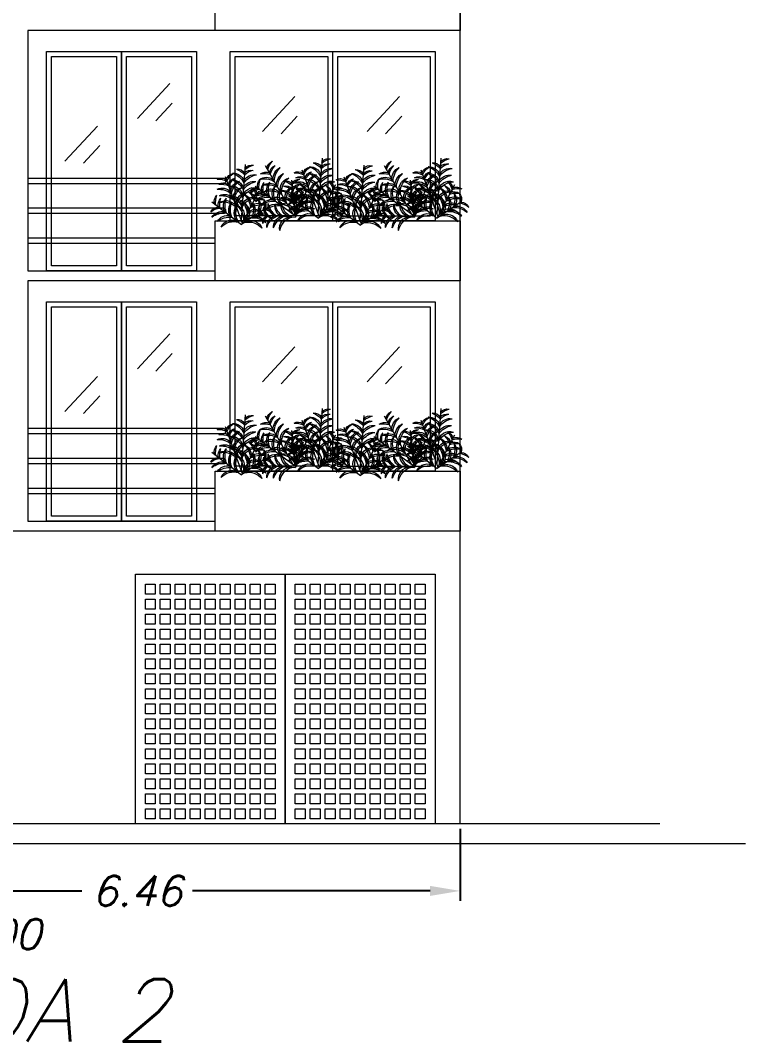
# Model space of a CAD drawing. Header units: millimetres. Extents: x 94 to 362, y 157 to 221.
# Drawn here: x 322.18 to 329.43, y 161.82 to 172.04 of the extents above; entities that cross this region are included whole.
import ezdxf

# ---------------------------------------------------------------- set-up
doc = ezdxf.new("R2010")
doc.units = ezdxf.units.MM
doc.layers.get('0').update_dxf_attribs({"lineweight": 9})
doc.layers.get('Defpoints').update_dxf_attribs({"lineweight": 9})
doc.layers.add('ARBOL', color=3, linetype='Continuous', lineweight=9)
doc.layers.add('BARDA PERIMETRAL', color=5, linetype='Continuous', lineweight=9)
doc.styles.get("Standard").update_dxf_attribs({"font": 'romans.shx', "oblique": 15})
doc.dimstyles.get("Standard").update_dxf_attribs({"dimtxt": 0.3, "dimasz": 0.3, "dimexe": 0.1, "dimexo": 0.05, "dimgap": 0.09, "dimtad": 0, "dimtih": 1, "dimtoh": 1, "dimzin": 0, "dimdsep": 46, "dimtxsty": 'Standard', "dimcen": 0.09, "dimadec": 0, "dimazin": 0, "dimtfac": 1, "dimtofl": 0, "dimtmove": 0, "dimatfit": 3, "dimfxl": 1, "dimtolj": 1, "dimtzin": 0, "dimarcsym": 0})

# ---------------------------------------------------------------- blocks, each defined once
blk = doc.blocks.new('arbusto02')
at = {"layer": 'ARBOL', "linetype": 'ByBlock'}
for p, q in [((-0.048, 0.801), (0.007, 0.065)), ((0.22, 0.644), (-0.01, 0.019)), ((-0.23, 0.444), (0, 0)), ((0.397, 0.303), (0, 0)), ((-0.319, 0.217), (0, 0))]:
    blk.add_line(p, q, dxfattribs=at)
for centre, radius, start, end in [((-0.132, 0.68), 0.115, 40.53, 103.8644), ((-0.216, 0.539), 0.26, 48.3163, 77.6194), ((-0.127, 0.612), 0.115, 40.53, 103.8644), ((-0.211, 0.471), 0.26, 48.3163, 77.6194), ((0.058, 0.626), 0.115, 84.6157, 147.9501), ((0.162, 0.498), 0.26, 110.8607, 140.1638), ((0.117, 0.528), 0.16, 88.8463, 158.9911), ((0.209, 0.435), 0.268, 109.2035, 152.8688), ((-0.042, 0.474), 0.26, 23.8984, 53.2015), ((0.093, 0.569), 0.115, 16.1121, 79.4464), ((-0.171, 0.507), 0.16, 29.4889, 99.6338), ((-0.248, 0.401), 0.268, 35.6112, 79.2766), ((-0.164, 0.416), 0.16, 29.4889, 99.6338), ((-0.241, 0.31), 0.268, 35.6112, 79.2766), ((0.124, 0.437), 0.16, 88.8463, 158.9911), ((0.215, 0.344), 0.268, 109.2035, 152.8688), ((-0.128, 0.362), 0.268, 11.1933, 54.8587), ((-0.014, 0.427), 0.16, 5.071, 75.2158), ((-0.065, 0.41), 0.26, 23.8984, 53.2015), ((0.069, 0.505), 0.115, 16.1121, 79.4464), ((0.244, 0.441), 0.115, 60.1978, 123.5321), ((0.309, 0.346), 0.26, 86.4427, 115.7458), ((0.268, 0.505), 0.115, 60.1978, 123.5321), ((-0.26, 0.3), 0.115, 63.6602, 126.9945), ((-0.168, 0.338), 0.156, 7.666, 107.8746), ((-0.227, 0.251), 0.236, 25.9065, 87.4278), ((-0.095, 0.385), 0.115, 107.7459, 171.0802), ((0.051, 0.308), 0.26, 133.9908, 163.2939), ((-0.063, 0.325), 0.115, 107.7459, 171.0802), ((0.082, 0.248), 0.26, 133.9908, 163.2939), ((-0.082, 0.272), 0.156, 343.248, 83.4567), ((-0.171, 0.217), 0.236, 1.4886, 63.0099), ((0.14, 0.361), 0.156, 80.6055, 180.8141), ((0.21, 0.283), 0.236, 101.0522, 162.5736), ((-0.046, 0.341), 0.16, 5.071, 75.2158), ((-0.159, 0.277), 0.268, 11.1933, 54.8587), ((0.302, 0.204), 0.268, 84.7855, 128.4509), ((0.257, 0.327), 0.16, 64.4284, 134.5732), ((0.285, 0.282), 0.26, 86.4427, 115.7458), ((-0.281, 0.137), 0.26, 71.4465, 100.7496), ((-0.211, 0.255), 0.115, 136.2275, 199.5619), ((-0.227, 0.125), 0.16, 52.6191, 122.7639), ((-0.046, 0.257), 0.26, 162.4725, 191.7756), ((-0.229, 0.239), 0.115, 63.6602, 126.9945), ((-0.25, 0.076), 0.26, 71.4465, 100.7496), ((-0.097, 0.24), 0.16, 140.4581, 210.6029), ((0.033, 0.254), 0.268, 160.8153, 204.4806), ((-0.158, 0.212), 0.156, 7.666, 107.8746), ((-0.217, 0.125), 0.236, 25.9065, 87.4278), ((-0.022, 0.189), 0.16, 140.4581, 210.6029), ((0.108, 0.203), 0.268, 160.8153, 204.4806), ((0.029, 0.258), 0.16, 111.9765, 182.1213), ((0.15, 0.208), 0.268, 132.3336, 175.999), ((0.071, 0.177), 0.16, 111.9765, 182.1213), ((0.192, 0.127), 0.268, 132.3336, 175.999), ((0.15, 0.235), 0.156, 80.6055, 180.8141), ((0.22, 0.157), 0.236, 101.0522, 162.5736), ((0.208, 0.165), 0.156, 56.1875, 156.3962), ((0.24, 0.066), 0.236, 76.6343, 138.1556), ((0.27, 0.119), 0.268, 84.7855, 128.4509), ((0.226, 0.242), 0.16, 64.4284, 134.5732), ((0.011, 0.19), 0.16, 332.6191, 42.7639), ((-0.119, 0.197), 0.268, 338.7414, 22.4068), ((0.083, 0.246), 0.16, 332.6191, 42.7639), ((-0.047, 0.252), 0.268, 338.7414, 22.4068), ((0.032, 0.259), 0.26, 351.4465, 20.7496), ((0.196, 0.267), 0.115, 343.6602, 46.9945), ((0.25, 0.308), 0.115, 343.6602, 46.9945), ((0.086, 0.3), 0.26, 351.4465, 20.7496), ((-0.315, 0.101), 0.115, 92.1418, 155.4762), ((-0.256, -0.052), 0.26, 99.9281, 129.2312), ((-0.259, 0.001), 0.16, 81.1007, 151.2455), ((-0.224, -0.124), 0.268, 87.223, 130.8884), ((-0.256, -0.003), 0.268, 58.7414, 102.4068), ((-0.186, 0.044), 0.16, 52.6191, 122.7639), ((-0.214, -0.083), 0.268, 58.7414, 102.4068), ((0.048, 0.154), 0.156, 132.2173, 232.4259), ((0.153, 0.161), 0.236, 152.664, 214.1854), ((0.116, 0.113), 0.156, 103.7356, 203.9443), ((0.211, 0.069), 0.236, 124.1824, 185.7037), ((-0.161, 0.152), 0.236, 329.0367, 30.558), ((-0.057, 0.151), 0.156, 310.7961, 51.0048), ((0.231, -0.112), 0.268, 52.3336, 95.999), ((0.259, 0.016), 0.16, 31.9765, 102.1213), ((0.258, -0.038), 0.26, 53.9908, 83.2939), ((0.309, 0.119), 0.115, 27.7459, 91.0802), ((-0.184, -0.05), 0.16, 81.1007, 151.2455), ((-0.149, -0.176), 0.268, 87.223, 130.8884), ((-0.125, -0.102), 0.156, 59.2778, 159.4864), ((-0.093, -0.201), 0.236, 77.5183, 139.0396), ((-0.159, -0.029), 0.156, 30.7961, 131.0048), ((-0.178, -0.133), 0.236, 49.0367, 110.558), ((0.104, -0.196), 0.236, 44.1824, 105.7037), ((0.131, -0.094), 0.156, 23.7356, 123.9443), ((0.158, -0.167), 0.268, 52.3336, 95.999), ((0.187, -0.039), 0.16, 31.9765, 102.1213)]:
    blk.add_arc(centre, radius, start, end, dxfattribs=at)
blk = doc.blocks.new('*D69')
at = {"layer": 'Defpoints', "color": 0, "lineweight": -2, "transparency": 16777216}
for p, q in [((320.111, 163.95), (320.111, 163.229)), ((326.576, 163.95), (326.576, 163.229)), ((320.411, 163.329), (322.789, 163.329)), ((326.276, 163.329), (323.898, 163.329))]:
    blk.add_line(p, q, dxfattribs=at)
at = {"layer": 'Defpoints', "color": 0, "transparency": 16777216}
for p in [(320.111, 164), (326.576, 164), (320.111, 163.329)]:
    blk.add_point(p, dxfattribs=at)
for points in [[(320.411, 163.379), (320.411, 163.279), (320.111, 163.329)], [(326.276, 163.379), (326.276, 163.279), (326.576, 163.329)]]:
    blk.add_solid(points, dxfattribs=at)
at = {"layer": 'Defpoints', "color": 0, "transparency": 16777216, "insert": (323.344, 163.329), "char_height": 0.3, "attachment_point": 5}
blk.add_mtext('\\A1;6.46', dxfattribs=at)
blk = doc.blocks.new('*D70')
at = {"layer": 'Defpoints', "color": 0, "lineweight": -2, "transparency": 16777216}
for p, q in [((320.111, 166.475), (320.111, 162.796)), ((321.111, 166.475), (321.111, 162.796)), ((320.411, 162.896), (320.811, 162.896)), ((321.111, 162.896), (321.411, 162.896))]:
    blk.add_line(p, q, dxfattribs=at)
at = {"layer": 'Defpoints', "color": 0, "transparency": 16777216}
for p in [(320.111, 166.525), (321.111, 166.525), (321.111, 162.896)]:
    blk.add_point(p, dxfattribs=at)
for points in [[(320.411, 162.946), (320.411, 162.846), (320.111, 162.896)], [(320.811, 162.946), (320.811, 162.846), (321.111, 162.896)]]:
    blk.add_solid(points, dxfattribs=at)
at = {"layer": 'Defpoints', "color": 0, "transparency": 16777216, "insert": (321.93, 162.896), "char_height": 0.3, "attachment_point": 5}
blk.add_mtext('\\A1;1.00', dxfattribs=at)

msp = doc.modelspace()

# ---------------------------------------------------------------- linework, layer by layer
for p, q in [((326.576, 164), (326.576, 180.155)), ((322.251, 171.94), (322.251, 169.535)), ((324.126, 171.94), (322.251, 171.94)), ((325.251, 171.68), (325.251, 170.08)), ((325.301, 170.03), (325.301, 171.73)), ((322.251, 169.535), (324.126, 169.535)), ((322.251, 169.435), (322.251, 167.03)), ((324.126, 169.435), (322.251, 169.435)), ((325.251, 169.175), (325.251, 167.575)), ((325.301, 167.525), (325.301, 169.225)), ((322.251, 167.03), (324.126, 167.03)), ((324.126, 166.93), (315.976, 166.93)), ((328.576, 164), (314.576, 164)), ((329.433, 163.8), (313.301, 163.8))]:
    msp.add_line(p, q)
at = {"color": 4}
for p, q in [((323.671, 171.408), (323.346, 171.058)), ((324.923, 171.278), (324.598, 170.928)), ((325.97, 171.278), (325.645, 170.928)), ((323.695, 171.212), (323.532, 171.037)), ((324.947, 171.082), (324.784, 170.907)), ((325.994, 171.082), (325.831, 170.907)), ((322.947, 170.982), (322.622, 170.632)), ((322.971, 170.787), (322.808, 170.612)), ((323.671, 168.903), (323.346, 168.553)), ((324.923, 168.773), (324.598, 168.423)), ((325.97, 168.773), (325.645, 168.423)), ((323.695, 168.707), (323.532, 168.532)), ((324.947, 168.577), (324.784, 168.402)), ((325.994, 168.577), (325.831, 168.402)), ((322.947, 168.477), (322.622, 168.127)), ((322.971, 168.282), (322.808, 168.107))]:
    msp.add_line(p, q, dxfattribs=at)
for points in [[(324.126, 172.54), (326.576, 172.54), (326.576, 171.94), (324.126, 171.94)], [(323.188, 169.535), (322.438, 169.535), (322.438, 171.73), (323.188, 171.73)], [(323.138, 169.585), (322.488, 169.585), (322.488, 171.68), (323.138, 171.68)], [(323.938, 169.535), (323.188, 169.535), (323.188, 171.73), (323.938, 171.73)], [(323.888, 169.585), (323.238, 169.585), (323.238, 171.68), (323.888, 171.68)], [(324.276, 171.73), (326.326, 171.73), (326.326, 170.035), (324.276, 170.035)], [(324.326, 171.68), (325.251, 171.68), (325.251, 170.085), (324.326, 170.085)], [(325.351, 171.68), (326.276, 171.68), (326.276, 170.08), (325.351, 170.08)], [(324.126, 170.035), (326.576, 170.035), (326.576, 169.435), (324.126, 169.435)], [(323.188, 167.03), (322.438, 167.03), (322.438, 169.225), (323.188, 169.225)], [(323.138, 167.08), (322.488, 167.08), (322.488, 169.175), (323.138, 169.175)], [(323.938, 167.03), (323.188, 167.03), (323.188, 169.225), (323.938, 169.225)], [(323.888, 167.08), (323.238, 167.08), (323.238, 169.175), (323.888, 169.175)], [(324.276, 169.225), (326.326, 169.225), (326.326, 167.53), (324.276, 167.53)], [(324.326, 169.175), (325.251, 169.175), (325.251, 167.58), (324.326, 167.58)], [(325.351, 169.175), (326.276, 169.175), (326.276, 167.575), (325.351, 167.575)], [(324.126, 167.53), (326.576, 167.53), (326.576, 166.93), (324.126, 166.93)], [(323.326, 166.5), (324.826, 166.5), (324.826, 164), (323.326, 164)], [(324.826, 166.5), (326.326, 166.5), (326.326, 164), (324.826, 164)], [(323.426, 166.4), (323.526, 166.4), (323.526, 166.3), (323.426, 166.3)], [(323.426, 166.4), (323.526, 166.4), (323.526, 166.3), (323.426, 166.3)], [(323.576, 166.4), (323.676, 166.4), (323.676, 166.3), (323.576, 166.3)], [(323.726, 166.4), (323.826, 166.4), (323.826, 166.3), (323.726, 166.3)], [(323.726, 166.4), (323.826, 166.4), (323.826, 166.3), (323.726, 166.3)], [(323.876, 166.4), (323.976, 166.4), (323.976, 166.3), (323.876, 166.3)], [(324.026, 166.4), (324.126, 166.4), (324.126, 166.3), (324.026, 166.3)], [(324.026, 166.4), (324.126, 166.4), (324.126, 166.3), (324.026, 166.3)], [(324.176, 166.4), (324.276, 166.4), (324.276, 166.3), (324.176, 166.3)], [(324.326, 166.4), (324.426, 166.4), (324.426, 166.3), (324.326, 166.3)], [(324.326, 166.4), (324.426, 166.4), (324.426, 166.3), (324.326, 166.3)], [(324.476, 166.4), (324.576, 166.4), (324.576, 166.3), (324.476, 166.3)], [(324.626, 166.4), (324.726, 166.4), (324.726, 166.3), (324.626, 166.3)], [(324.926, 166.4), (325.026, 166.4), (325.026, 166.3), (324.926, 166.3)], [(324.926, 166.4), (325.026, 166.4), (325.026, 166.3), (324.926, 166.3)], [(325.076, 166.4), (325.176, 166.4), (325.176, 166.3), (325.076, 166.3)], [(325.226, 166.4), (325.326, 166.4), (325.326, 166.3), (325.226, 166.3)], [(325.226, 166.4), (325.326, 166.4), (325.326, 166.3), (325.226, 166.3)], [(325.376, 166.4), (325.476, 166.4), (325.476, 166.3), (325.376, 166.3)], [(325.526, 166.4), (325.626, 166.4), (325.626, 166.3), (325.526, 166.3)], [(325.526, 166.4), (325.626, 166.4), (325.626, 166.3), (325.526, 166.3)], [(325.676, 166.4), (325.776, 166.4), (325.776, 166.3), (325.676, 166.3)], [(325.826, 166.4), (325.926, 166.4), (325.926, 166.3), (325.826, 166.3)], [(325.826, 166.4), (325.926, 166.4), (325.926, 166.3), (325.826, 166.3)], [(325.976, 166.4), (326.076, 166.4), (326.076, 166.3), (325.976, 166.3)], [(326.126, 166.4), (326.226, 166.4), (326.226, 166.3), (326.126, 166.3)], [(323.426, 166.25), (323.526, 166.25), (323.526, 166.15), (323.426, 166.15)], [(323.426, 166.25), (323.526, 166.25), (323.526, 166.15), (323.426, 166.15)], [(323.576, 166.25), (323.676, 166.25), (323.676, 166.15), (323.576, 166.15)], [(323.726, 166.25), (323.826, 166.25), (323.826, 166.15), (323.726, 166.15)], [(323.726, 166.25), (323.826, 166.25), (323.826, 166.15), (323.726, 166.15)], [(323.876, 166.25), (323.976, 166.25), (323.976, 166.15), (323.876, 166.15)], [(324.026, 166.25), (324.126, 166.25), (324.126, 166.15), (324.026, 166.15)], [(324.026, 166.25), (324.126, 166.25), (324.126, 166.15), (324.026, 166.15)], [(324.176, 166.25), (324.276, 166.25), (324.276, 166.15), (324.176, 166.15)], [(324.326, 166.25), (324.426, 166.25), (324.426, 166.15), (324.326, 166.15)], [(324.326, 166.25), (324.426, 166.25), (324.426, 166.15), (324.326, 166.15)], [(324.476, 166.25), (324.576, 166.25), (324.576, 166.15), (324.476, 166.15)], [(324.626, 166.25), (324.726, 166.25), (324.726, 166.15), (324.626, 166.15)], [(324.926, 166.25), (325.026, 166.25), (325.026, 166.15), (324.926, 166.15)], [(324.926, 166.25), (325.026, 166.25), (325.026, 166.15), (324.926, 166.15)], [(325.076, 166.25), (325.176, 166.25), (325.176, 166.15), (325.076, 166.15)], [(325.226, 166.25), (325.326, 166.25), (325.326, 166.15), (325.226, 166.15)], [(325.226, 166.25), (325.326, 166.25), (325.326, 166.15), (325.226, 166.15)], [(325.376, 166.25), (325.476, 166.25), (325.476, 166.15), (325.376, 166.15)], [(325.526, 166.25), (325.626, 166.25), (325.626, 166.15), (325.526, 166.15)], [(325.526, 166.25), (325.626, 166.25), (325.626, 166.15), (325.526, 166.15)], [(325.676, 166.25), (325.776, 166.25), (325.776, 166.15), (325.676, 166.15)], [(325.826, 166.25), (325.926, 166.25), (325.926, 166.15), (325.826, 166.15)], [(325.826, 166.25), (325.926, 166.25), (325.926, 166.15), (325.826, 166.15)], [(325.976, 166.25), (326.076, 166.25), (326.076, 166.15), (325.976, 166.15)], [(326.126, 166.25), (326.226, 166.25), (326.226, 166.15), (326.126, 166.15)], [(323.426, 166.1), (323.526, 166.1), (323.526, 166), (323.426, 166)], [(323.426, 166.1), (323.526, 166.1), (323.526, 166), (323.426, 166)], [(323.576, 166.1), (323.676, 166.1), (323.676, 166), (323.576, 166)], [(323.726, 166.1), (323.826, 166.1), (323.826, 166), (323.726, 166)], [(323.726, 166.1), (323.826, 166.1), (323.826, 166), (323.726, 166)], [(323.876, 166.1), (323.976, 166.1), (323.976, 166), (323.876, 166)], [(324.026, 166.1), (324.126, 166.1), (324.126, 166), (324.026, 166)], [(324.026, 166.1), (324.126, 166.1), (324.126, 166), (324.026, 166)], [(324.176, 166.1), (324.276, 166.1), (324.276, 166), (324.176, 166)], [(324.326, 166.1), (324.426, 166.1), (324.426, 166), (324.326, 166)], [(324.326, 166.1), (324.426, 166.1), (324.426, 166), (324.326, 166)], [(324.476, 166.1), (324.576, 166.1), (324.576, 166), (324.476, 166)], [(324.626, 166.1), (324.726, 166.1), (324.726, 166), (324.626, 166)], [(324.926, 166.1), (325.026, 166.1), (325.026, 166), (324.926, 166)], [(324.926, 166.1), (325.026, 166.1), (325.026, 166), (324.926, 166)], [(325.076, 166.1), (325.176, 166.1), (325.176, 166), (325.076, 166)], [(325.226, 166.1), (325.326, 166.1), (325.326, 166), (325.226, 166)], [(325.226, 166.1), (325.326, 166.1), (325.326, 166), (325.226, 166)], [(325.376, 166.1), (325.476, 166.1), (325.476, 166), (325.376, 166)], [(325.526, 166.1), (325.626, 166.1), (325.626, 166), (325.526, 166)], [(325.526, 166.1), (325.626, 166.1), (325.626, 166), (325.526, 166)], [(325.676, 166.1), (325.776, 166.1), (325.776, 166), (325.676, 166)], [(325.826, 166.1), (325.926, 166.1), (325.926, 166), (325.826, 166)], [(325.826, 166.1), (325.926, 166.1), (325.926, 166), (325.826, 166)], [(325.976, 166.1), (326.076, 166.1), (326.076, 166), (325.976, 166)], [(326.126, 166.1), (326.226, 166.1), (326.226, 166), (326.126, 166)], [(323.426, 165.95), (323.526, 165.95), (323.526, 165.85), (323.426, 165.85)], [(323.426, 165.95), (323.526, 165.95), (323.526, 165.85), (323.426, 165.85)], [(323.576, 165.95), (323.676, 165.95), (323.676, 165.85), (323.576, 165.85)], [(323.726, 165.95), (323.826, 165.95), (323.826, 165.85), (323.726, 165.85)], [(323.726, 165.95), (323.826, 165.95), (323.826, 165.85), (323.726, 165.85)], [(323.876, 165.95), (323.976, 165.95), (323.976, 165.85), (323.876, 165.85)], [(324.026, 165.95), (324.126, 165.95), (324.126, 165.85), (324.026, 165.85)], [(324.026, 165.95), (324.126, 165.95), (324.126, 165.85), (324.026, 165.85)], [(324.176, 165.95), (324.276, 165.95), (324.276, 165.85), (324.176, 165.85)], [(324.326, 165.95), (324.426, 165.95), (324.426, 165.85), (324.326, 165.85)], [(324.326, 165.95), (324.426, 165.95), (324.426, 165.85), (324.326, 165.85)], [(324.476, 165.95), (324.576, 165.95), (324.576, 165.85), (324.476, 165.85)], [(324.626, 165.95), (324.726, 165.95), (324.726, 165.85), (324.626, 165.85)], [(324.926, 165.95), (325.026, 165.95), (325.026, 165.85), (324.926, 165.85)], [(324.926, 165.95), (325.026, 165.95), (325.026, 165.85), (324.926, 165.85)], [(325.076, 165.95), (325.176, 165.95), (325.176, 165.85), (325.076, 165.85)], [(325.226, 165.95), (325.326, 165.95), (325.326, 165.85), (325.226, 165.85)], [(325.226, 165.95), (325.326, 165.95), (325.326, 165.85), (325.226, 165.85)], [(325.376, 165.95), (325.476, 165.95), (325.476, 165.85), (325.376, 165.85)], [(325.526, 165.95), (325.626, 165.95), (325.626, 165.85), (325.526, 165.85)], [(325.526, 165.95), (325.626, 165.95), (325.626, 165.85), (325.526, 165.85)], [(325.676, 165.95), (325.776, 165.95), (325.776, 165.85), (325.676, 165.85)], [(325.826, 165.95), (325.926, 165.95), (325.926, 165.85), (325.826, 165.85)], [(325.826, 165.95), (325.926, 165.95), (325.926, 165.85), (325.826, 165.85)], [(325.976, 165.95), (326.076, 165.95), (326.076, 165.85), (325.976, 165.85)], [(326.126, 165.95), (326.226, 165.95), (326.226, 165.85), (326.126, 165.85)], [(323.426, 165.8), (323.526, 165.8), (323.526, 165.7), (323.426, 165.7)], [(323.426, 165.8), (323.526, 165.8), (323.526, 165.7), (323.426, 165.7)], [(323.576, 165.8), (323.676, 165.8), (323.676, 165.7), (323.576, 165.7)], [(323.726, 165.8), (323.826, 165.8), (323.826, 165.7), (323.726, 165.7)], [(323.726, 165.8), (323.826, 165.8), (323.826, 165.7), (323.726, 165.7)], [(323.876, 165.8), (323.976, 165.8), (323.976, 165.7), (323.876, 165.7)], [(324.026, 165.8), (324.126, 165.8), (324.126, 165.7), (324.026, 165.7)], [(324.026, 165.8), (324.126, 165.8), (324.126, 165.7), (324.026, 165.7)], [(324.176, 165.8), (324.276, 165.8), (324.276, 165.7), (324.176, 165.7)], [(324.326, 165.8), (324.426, 165.8), (324.426, 165.7), (324.326, 165.7)], [(324.326, 165.8), (324.426, 165.8), (324.426, 165.7), (324.326, 165.7)], [(324.476, 165.8), (324.576, 165.8), (324.576, 165.7), (324.476, 165.7)], [(324.626, 165.8), (324.726, 165.8), (324.726, 165.7), (324.626, 165.7)], [(324.926, 165.8), (325.026, 165.8), (325.026, 165.7), (324.926, 165.7)], [(324.926, 165.8), (325.026, 165.8), (325.026, 165.7), (324.926, 165.7)], [(325.076, 165.8), (325.176, 165.8), (325.176, 165.7), (325.076, 165.7)], [(325.226, 165.8), (325.326, 165.8), (325.326, 165.7), (325.226, 165.7)], [(325.226, 165.8), (325.326, 165.8), (325.326, 165.7), (325.226, 165.7)], [(325.376, 165.8), (325.476, 165.8), (325.476, 165.7), (325.376, 165.7)], [(325.526, 165.8), (325.626, 165.8), (325.626, 165.7), (325.526, 165.7)], [(325.526, 165.8), (325.626, 165.8), (325.626, 165.7), (325.526, 165.7)], [(325.676, 165.8), (325.776, 165.8), (325.776, 165.7), (325.676, 165.7)], [(325.826, 165.8), (325.926, 165.8), (325.926, 165.7), (325.826, 165.7)], [(325.826, 165.8), (325.926, 165.8), (325.926, 165.7), (325.826, 165.7)], [(325.976, 165.8), (326.076, 165.8), (326.076, 165.7), (325.976, 165.7)], [(326.126, 165.8), (326.226, 165.8), (326.226, 165.7), (326.126, 165.7)], [(323.426, 165.65), (323.526, 165.65), (323.526, 165.55), (323.426, 165.55)], [(323.426, 165.65), (323.526, 165.65), (323.526, 165.55), (323.426, 165.55)], [(323.576, 165.65), (323.676, 165.65), (323.676, 165.55), (323.576, 165.55)], [(323.726, 165.65), (323.826, 165.65), (323.826, 165.55), (323.726, 165.55)], [(323.726, 165.65), (323.826, 165.65), (323.826, 165.55), (323.726, 165.55)], [(323.876, 165.65), (323.976, 165.65), (323.976, 165.55), (323.876, 165.55)], [(324.026, 165.65), (324.126, 165.65), (324.126, 165.55), (324.026, 165.55)], [(324.026, 165.65), (324.126, 165.65), (324.126, 165.55), (324.026, 165.55)], [(324.176, 165.65), (324.276, 165.65), (324.276, 165.55), (324.176, 165.55)], [(324.326, 165.65), (324.426, 165.65), (324.426, 165.55), (324.326, 165.55)], [(324.326, 165.65), (324.426, 165.65), (324.426, 165.55), (324.326, 165.55)], [(324.476, 165.65), (324.576, 165.65), (324.576, 165.55), (324.476, 165.55)], [(324.626, 165.65), (324.726, 165.65), (324.726, 165.55), (324.626, 165.55)], [(324.926, 165.65), (325.026, 165.65), (325.026, 165.55), (324.926, 165.55)], [(324.926, 165.65), (325.026, 165.65), (325.026, 165.55), (324.926, 165.55)], [(325.076, 165.65), (325.176, 165.65), (325.176, 165.55), (325.076, 165.55)], [(325.226, 165.65), (325.326, 165.65), (325.326, 165.55), (325.226, 165.55)], [(325.226, 165.65), (325.326, 165.65), (325.326, 165.55), (325.226, 165.55)], [(325.376, 165.65), (325.476, 165.65), (325.476, 165.55), (325.376, 165.55)], [(325.526, 165.65), (325.626, 165.65), (325.626, 165.55), (325.526, 165.55)], [(325.526, 165.65), (325.626, 165.65), (325.626, 165.55), (325.526, 165.55)], [(325.676, 165.65), (325.776, 165.65), (325.776, 165.55), (325.676, 165.55)], [(325.826, 165.65), (325.926, 165.65), (325.926, 165.55), (325.826, 165.55)], [(325.826, 165.65), (325.926, 165.65), (325.926, 165.55), (325.826, 165.55)], [(325.976, 165.65), (326.076, 165.65), (326.076, 165.55), (325.976, 165.55)], [(326.126, 165.65), (326.226, 165.65), (326.226, 165.55), (326.126, 165.55)], [(323.426, 165.5), (323.526, 165.5), (323.526, 165.4), (323.426, 165.4)], [(323.426, 165.5), (323.526, 165.5), (323.526, 165.4), (323.426, 165.4)], [(323.576, 165.5), (323.676, 165.5), (323.676, 165.4), (323.576, 165.4)], [(323.726, 165.5), (323.826, 165.5), (323.826, 165.4), (323.726, 165.4)], [(323.726, 165.5), (323.826, 165.5), (323.826, 165.4), (323.726, 165.4)], [(323.876, 165.5), (323.976, 165.5), (323.976, 165.4), (323.876, 165.4)], [(324.026, 165.5), (324.126, 165.5), (324.126, 165.4), (324.026, 165.4)], [(324.026, 165.5), (324.126, 165.5), (324.126, 165.4), (324.026, 165.4)], [(324.176, 165.5), (324.276, 165.5), (324.276, 165.4), (324.176, 165.4)], [(324.326, 165.5), (324.426, 165.5), (324.426, 165.4), (324.326, 165.4)], [(324.326, 165.5), (324.426, 165.5), (324.426, 165.4), (324.326, 165.4)], [(324.476, 165.5), (324.576, 165.5), (324.576, 165.4), (324.476, 165.4)], [(324.626, 165.5), (324.726, 165.5), (324.726, 165.4), (324.626, 165.4)], [(324.926, 165.5), (325.026, 165.5), (325.026, 165.4), (324.926, 165.4)], [(324.926, 165.5), (325.026, 165.5), (325.026, 165.4), (324.926, 165.4)], [(325.076, 165.5), (325.176, 165.5), (325.176, 165.4), (325.076, 165.4)], [(325.226, 165.5), (325.326, 165.5), (325.326, 165.4), (325.226, 165.4)], [(325.226, 165.5), (325.326, 165.5), (325.326, 165.4), (325.226, 165.4)], [(325.376, 165.5), (325.476, 165.5), (325.476, 165.4), (325.376, 165.4)], [(325.526, 165.5), (325.626, 165.5), (325.626, 165.4), (325.526, 165.4)], [(325.526, 165.5), (325.626, 165.5), (325.626, 165.4), (325.526, 165.4)], [(325.676, 165.5), (325.776, 165.5), (325.776, 165.4), (325.676, 165.4)], [(325.826, 165.5), (325.926, 165.5), (325.926, 165.4), (325.826, 165.4)], [(325.826, 165.5), (325.926, 165.5), (325.926, 165.4), (325.826, 165.4)], [(325.976, 165.5), (326.076, 165.5), (326.076, 165.4), (325.976, 165.4)], [(326.126, 165.5), (326.226, 165.5), (326.226, 165.4), (326.126, 165.4)], [(323.426, 165.35), (323.526, 165.35), (323.526, 165.25), (323.426, 165.25)], [(323.426, 165.35), (323.526, 165.35), (323.526, 165.25), (323.426, 165.25)], [(323.576, 165.35), (323.676, 165.35), (323.676, 165.25), (323.576, 165.25)], [(323.726, 165.35), (323.826, 165.35), (323.826, 165.25), (323.726, 165.25)], [(323.726, 165.35), (323.826, 165.35), (323.826, 165.25), (323.726, 165.25)], [(323.876, 165.35), (323.976, 165.35), (323.976, 165.25), (323.876, 165.25)], [(324.026, 165.35), (324.126, 165.35), (324.126, 165.25), (324.026, 165.25)], [(324.026, 165.35), (324.126, 165.35), (324.126, 165.25), (324.026, 165.25)], [(324.176, 165.35), (324.276, 165.35), (324.276, 165.25), (324.176, 165.25)], [(324.326, 165.35), (324.426, 165.35), (324.426, 165.25), (324.326, 165.25)], [(324.326, 165.35), (324.426, 165.35), (324.426, 165.25), (324.326, 165.25)], [(324.476, 165.35), (324.576, 165.35), (324.576, 165.25), (324.476, 165.25)], [(324.626, 165.35), (324.726, 165.35), (324.726, 165.25), (324.626, 165.25)], [(324.926, 165.35), (325.026, 165.35), (325.026, 165.25), (324.926, 165.25)], [(324.926, 165.35), (325.026, 165.35), (325.026, 165.25), (324.926, 165.25)], [(325.076, 165.35), (325.176, 165.35), (325.176, 165.25), (325.076, 165.25)], [(325.226, 165.35), (325.326, 165.35), (325.326, 165.25), (325.226, 165.25)], [(325.226, 165.35), (325.326, 165.35), (325.326, 165.25), (325.226, 165.25)], [(325.376, 165.35), (325.476, 165.35), (325.476, 165.25), (325.376, 165.25)], [(325.526, 165.35), (325.626, 165.35), (325.626, 165.25), (325.526, 165.25)], [(325.526, 165.35), (325.626, 165.35), (325.626, 165.25), (325.526, 165.25)], [(325.676, 165.35), (325.776, 165.35), (325.776, 165.25), (325.676, 165.25)], [(325.826, 165.35), (325.926, 165.35), (325.926, 165.25), (325.826, 165.25)], [(325.826, 165.35), (325.926, 165.35), (325.926, 165.25), (325.826, 165.25)], [(325.976, 165.35), (326.076, 165.35), (326.076, 165.25), (325.976, 165.25)], [(326.126, 165.35), (326.226, 165.35), (326.226, 165.25), (326.126, 165.25)], [(323.426, 165.2), (323.526, 165.2), (323.526, 165.1), (323.426, 165.1)], [(323.426, 165.2), (323.526, 165.2), (323.526, 165.1), (323.426, 165.1)], [(323.576, 165.2), (323.676, 165.2), (323.676, 165.1), (323.576, 165.1)], [(323.726, 165.2), (323.826, 165.2), (323.826, 165.1), (323.726, 165.1)], [(323.726, 165.2), (323.826, 165.2), (323.826, 165.1), (323.726, 165.1)], [(323.876, 165.2), (323.976, 165.2), (323.976, 165.1), (323.876, 165.1)], [(324.026, 165.2), (324.126, 165.2), (324.126, 165.1), (324.026, 165.1)], [(324.026, 165.2), (324.126, 165.2), (324.126, 165.1), (324.026, 165.1)], [(324.176, 165.2), (324.276, 165.2), (324.276, 165.1), (324.176, 165.1)], [(324.326, 165.2), (324.426, 165.2), (324.426, 165.1), (324.326, 165.1)], [(324.326, 165.2), (324.426, 165.2), (324.426, 165.1), (324.326, 165.1)], [(324.476, 165.2), (324.576, 165.2), (324.576, 165.1), (324.476, 165.1)], [(324.626, 165.2), (324.726, 165.2), (324.726, 165.1), (324.626, 165.1)], [(324.926, 165.2), (325.026, 165.2), (325.026, 165.1), (324.926, 165.1)], [(324.926, 165.2), (325.026, 165.2), (325.026, 165.1), (324.926, 165.1)], [(325.076, 165.2), (325.176, 165.2), (325.176, 165.1), (325.076, 165.1)], [(325.226, 165.2), (325.326, 165.2), (325.326, 165.1), (325.226, 165.1)], [(325.226, 165.2), (325.326, 165.2), (325.326, 165.1), (325.226, 165.1)], [(325.376, 165.2), (325.476, 165.2), (325.476, 165.1), (325.376, 165.1)], [(325.526, 165.2), (325.626, 165.2), (325.626, 165.1), (325.526, 165.1)], [(325.526, 165.2), (325.626, 165.2), (325.626, 165.1), (325.526, 165.1)], [(325.676, 165.2), (325.776, 165.2), (325.776, 165.1), (325.676, 165.1)], [(325.826, 165.2), (325.926, 165.2), (325.926, 165.1), (325.826, 165.1)], [(325.826, 165.2), (325.926, 165.2), (325.926, 165.1), (325.826, 165.1)], [(325.976, 165.2), (326.076, 165.2), (326.076, 165.1), (325.976, 165.1)], [(326.126, 165.2), (326.226, 165.2), (326.226, 165.1), (326.126, 165.1)], [(323.426, 165.05), (323.526, 165.05), (323.526, 164.95), (323.426, 164.95)], [(323.426, 165.05), (323.526, 165.05), (323.526, 164.95), (323.426, 164.95)], [(323.576, 165.05), (323.676, 165.05), (323.676, 164.95), (323.576, 164.95)], [(323.726, 165.05), (323.826, 165.05), (323.826, 164.95), (323.726, 164.95)], [(323.726, 165.05), (323.826, 165.05), (323.826, 164.95), (323.726, 164.95)], [(323.876, 165.05), (323.976, 165.05), (323.976, 164.95), (323.876, 164.95)], [(324.026, 165.05), (324.126, 165.05), (324.126, 164.95), (324.026, 164.95)], [(324.026, 165.05), (324.126, 165.05), (324.126, 164.95), (324.026, 164.95)], [(324.176, 165.05), (324.276, 165.05), (324.276, 164.95), (324.176, 164.95)], [(324.326, 165.05), (324.426, 165.05), (324.426, 164.95), (324.326, 164.95)], [(324.326, 165.05), (324.426, 165.05), (324.426, 164.95), (324.326, 164.95)], [(324.476, 165.05), (324.576, 165.05), (324.576, 164.95), (324.476, 164.95)], [(324.626, 165.05), (324.726, 165.05), (324.726, 164.95), (324.626, 164.95)], [(324.926, 165.05), (325.026, 165.05), (325.026, 164.95), (324.926, 164.95)], [(324.926, 165.05), (325.026, 165.05), (325.026, 164.95), (324.926, 164.95)], [(325.076, 165.05), (325.176, 165.05), (325.176, 164.95), (325.076, 164.95)], [(325.226, 165.05), (325.326, 165.05), (325.326, 164.95), (325.226, 164.95)], [(325.226, 165.05), (325.326, 165.05), (325.326, 164.95), (325.226, 164.95)], [(325.376, 165.05), (325.476, 165.05), (325.476, 164.95), (325.376, 164.95)], [(325.526, 165.05), (325.626, 165.05), (325.626, 164.95), (325.526, 164.95)], [(325.526, 165.05), (325.626, 165.05), (325.626, 164.95), (325.526, 164.95)], [(325.676, 165.05), (325.776, 165.05), (325.776, 164.95), (325.676, 164.95)], [(325.826, 165.05), (325.926, 165.05), (325.926, 164.95), (325.826, 164.95)], [(325.826, 165.05), (325.926, 165.05), (325.926, 164.95), (325.826, 164.95)], [(325.976, 165.05), (326.076, 165.05), (326.076, 164.95), (325.976, 164.95)], [(326.126, 165.05), (326.226, 165.05), (326.226, 164.95), (326.126, 164.95)], [(323.426, 164.9), (323.526, 164.9), (323.526, 164.8), (323.426, 164.8)], [(323.426, 164.9), (323.526, 164.9), (323.526, 164.8), (323.426, 164.8)], [(323.576, 164.9), (323.676, 164.9), (323.676, 164.8), (323.576, 164.8)], [(323.726, 164.9), (323.826, 164.9), (323.826, 164.8), (323.726, 164.8)], [(323.726, 164.9), (323.826, 164.9), (323.826, 164.8), (323.726, 164.8)], [(323.876, 164.9), (323.976, 164.9), (323.976, 164.8), (323.876, 164.8)], [(324.026, 164.9), (324.126, 164.9), (324.126, 164.8), (324.026, 164.8)], [(324.026, 164.9), (324.126, 164.9), (324.126, 164.8), (324.026, 164.8)], [(324.176, 164.9), (324.276, 164.9), (324.276, 164.8), (324.176, 164.8)], [(324.326, 164.9), (324.426, 164.9), (324.426, 164.8), (324.326, 164.8)], [(324.326, 164.9), (324.426, 164.9), (324.426, 164.8), (324.326, 164.8)], [(324.476, 164.9), (324.576, 164.9), (324.576, 164.8), (324.476, 164.8)], [(324.626, 164.9), (324.726, 164.9), (324.726, 164.8), (324.626, 164.8)], [(324.926, 164.9), (325.026, 164.9), (325.026, 164.8), (324.926, 164.8)], [(324.926, 164.9), (325.026, 164.9), (325.026, 164.8), (324.926, 164.8)], [(325.076, 164.9), (325.176, 164.9), (325.176, 164.8), (325.076, 164.8)], [(325.226, 164.9), (325.326, 164.9), (325.326, 164.8), (325.226, 164.8)], [(325.226, 164.9), (325.326, 164.9), (325.326, 164.8), (325.226, 164.8)], [(325.376, 164.9), (325.476, 164.9), (325.476, 164.8), (325.376, 164.8)], [(325.526, 164.9), (325.626, 164.9), (325.626, 164.8), (325.526, 164.8)], [(325.526, 164.9), (325.626, 164.9), (325.626, 164.8), (325.526, 164.8)], [(325.676, 164.9), (325.776, 164.9), (325.776, 164.8), (325.676, 164.8)], [(325.826, 164.9), (325.926, 164.9), (325.926, 164.8), (325.826, 164.8)], [(325.826, 164.9), (325.926, 164.9), (325.926, 164.8), (325.826, 164.8)], [(325.976, 164.9), (326.076, 164.9), (326.076, 164.8), (325.976, 164.8)], [(326.126, 164.9), (326.226, 164.9), (326.226, 164.8), (326.126, 164.8)], [(323.426, 164.75), (323.526, 164.75), (323.526, 164.65), (323.426, 164.65)], [(323.426, 164.75), (323.526, 164.75), (323.526, 164.65), (323.426, 164.65)], [(323.576, 164.75), (323.676, 164.75), (323.676, 164.65), (323.576, 164.65)], [(323.726, 164.75), (323.826, 164.75), (323.826, 164.65), (323.726, 164.65)], [(323.726, 164.75), (323.826, 164.75), (323.826, 164.65), (323.726, 164.65)], [(323.876, 164.75), (323.976, 164.75), (323.976, 164.65), (323.876, 164.65)], [(324.026, 164.75), (324.126, 164.75), (324.126, 164.65), (324.026, 164.65)], [(324.026, 164.75), (324.126, 164.75), (324.126, 164.65), (324.026, 164.65)], [(324.176, 164.75), (324.276, 164.75), (324.276, 164.65), (324.176, 164.65)], [(324.326, 164.75), (324.426, 164.75), (324.426, 164.65), (324.326, 164.65)], [(324.326, 164.75), (324.426, 164.75), (324.426, 164.65), (324.326, 164.65)], [(324.476, 164.75), (324.576, 164.75), (324.576, 164.65), (324.476, 164.65)], [(324.626, 164.75), (324.726, 164.75), (324.726, 164.65), (324.626, 164.65)], [(324.926, 164.75), (325.026, 164.75), (325.026, 164.65), (324.926, 164.65)], [(324.926, 164.75), (325.026, 164.75), (325.026, 164.65), (324.926, 164.65)], [(325.076, 164.75), (325.176, 164.75), (325.176, 164.65), (325.076, 164.65)], [(325.226, 164.75), (325.326, 164.75), (325.326, 164.65), (325.226, 164.65)], [(325.226, 164.75), (325.326, 164.75), (325.326, 164.65), (325.226, 164.65)], [(325.376, 164.75), (325.476, 164.75), (325.476, 164.65), (325.376, 164.65)], [(325.526, 164.75), (325.626, 164.75), (325.626, 164.65), (325.526, 164.65)], [(325.526, 164.75), (325.626, 164.75), (325.626, 164.65), (325.526, 164.65)], [(325.676, 164.75), (325.776, 164.75), (325.776, 164.65), (325.676, 164.65)], [(325.826, 164.75), (325.926, 164.75), (325.926, 164.65), (325.826, 164.65)], [(325.826, 164.75), (325.926, 164.75), (325.926, 164.65), (325.826, 164.65)], [(325.976, 164.75), (326.076, 164.75), (326.076, 164.65), (325.976, 164.65)], [(326.126, 164.75), (326.226, 164.75), (326.226, 164.65), (326.126, 164.65)], [(323.426, 164.6), (323.526, 164.6), (323.526, 164.5), (323.426, 164.5)], [(323.426, 164.6), (323.526, 164.6), (323.526, 164.5), (323.426, 164.5)], [(323.576, 164.6), (323.676, 164.6), (323.676, 164.5), (323.576, 164.5)], [(323.726, 164.6), (323.826, 164.6), (323.826, 164.5), (323.726, 164.5)], [(323.726, 164.6), (323.826, 164.6), (323.826, 164.5), (323.726, 164.5)], [(323.876, 164.6), (323.976, 164.6), (323.976, 164.5), (323.876, 164.5)], [(324.026, 164.6), (324.126, 164.6), (324.126, 164.5), (324.026, 164.5)], [(324.026, 164.6), (324.126, 164.6), (324.126, 164.5), (324.026, 164.5)], [(324.176, 164.6), (324.276, 164.6), (324.276, 164.5), (324.176, 164.5)], [(324.326, 164.6), (324.426, 164.6), (324.426, 164.5), (324.326, 164.5)], [(324.326, 164.6), (324.426, 164.6), (324.426, 164.5), (324.326, 164.5)], [(324.476, 164.6), (324.576, 164.6), (324.576, 164.5), (324.476, 164.5)], [(324.626, 164.6), (324.726, 164.6), (324.726, 164.5), (324.626, 164.5)], [(324.926, 164.6), (325.026, 164.6), (325.026, 164.5), (324.926, 164.5)], [(324.926, 164.6), (325.026, 164.6), (325.026, 164.5), (324.926, 164.5)], [(325.076, 164.6), (325.176, 164.6), (325.176, 164.5), (325.076, 164.5)], [(325.226, 164.6), (325.326, 164.6), (325.326, 164.5), (325.226, 164.5)], [(325.226, 164.6), (325.326, 164.6), (325.326, 164.5), (325.226, 164.5)], [(325.376, 164.6), (325.476, 164.6), (325.476, 164.5), (325.376, 164.5)], [(325.526, 164.6), (325.626, 164.6), (325.626, 164.5), (325.526, 164.5)], [(325.526, 164.6), (325.626, 164.6), (325.626, 164.5), (325.526, 164.5)], [(325.676, 164.6), (325.776, 164.6), (325.776, 164.5), (325.676, 164.5)], [(325.826, 164.6), (325.926, 164.6), (325.926, 164.5), (325.826, 164.5)], [(325.826, 164.6), (325.926, 164.6), (325.926, 164.5), (325.826, 164.5)], [(325.976, 164.6), (326.076, 164.6), (326.076, 164.5), (325.976, 164.5)], [(326.126, 164.6), (326.226, 164.6), (326.226, 164.5), (326.126, 164.5)], [(323.426, 164.45), (323.526, 164.45), (323.526, 164.35), (323.426, 164.35)], [(323.426, 164.45), (323.526, 164.45), (323.526, 164.35), (323.426, 164.35)], [(323.576, 164.45), (323.676, 164.45), (323.676, 164.35), (323.576, 164.35)], [(323.726, 164.45), (323.826, 164.45), (323.826, 164.35), (323.726, 164.35)], [(323.726, 164.45), (323.826, 164.45), (323.826, 164.35), (323.726, 164.35)], [(323.876, 164.45), (323.976, 164.45), (323.976, 164.35), (323.876, 164.35)], [(324.026, 164.45), (324.126, 164.45), (324.126, 164.35), (324.026, 164.35)], [(324.026, 164.45), (324.126, 164.45), (324.126, 164.35), (324.026, 164.35)], [(324.176, 164.45), (324.276, 164.45), (324.276, 164.35), (324.176, 164.35)], [(324.326, 164.45), (324.426, 164.45), (324.426, 164.35), (324.326, 164.35)], [(324.326, 164.45), (324.426, 164.45), (324.426, 164.35), (324.326, 164.35)], [(324.476, 164.45), (324.576, 164.45), (324.576, 164.35), (324.476, 164.35)], [(324.626, 164.45), (324.726, 164.45), (324.726, 164.35), (324.626, 164.35)], [(324.926, 164.45), (325.026, 164.45), (325.026, 164.35), (324.926, 164.35)], [(324.926, 164.45), (325.026, 164.45), (325.026, 164.35), (324.926, 164.35)], [(325.076, 164.45), (325.176, 164.45), (325.176, 164.35), (325.076, 164.35)], [(325.226, 164.45), (325.326, 164.45), (325.326, 164.35), (325.226, 164.35)], [(325.226, 164.45), (325.326, 164.45), (325.326, 164.35), (325.226, 164.35)], [(325.376, 164.45), (325.476, 164.45), (325.476, 164.35), (325.376, 164.35)], [(325.526, 164.45), (325.626, 164.45), (325.626, 164.35), (325.526, 164.35)], [(325.526, 164.45), (325.626, 164.45), (325.626, 164.35), (325.526, 164.35)], [(325.676, 164.45), (325.776, 164.45), (325.776, 164.35), (325.676, 164.35)], [(325.826, 164.45), (325.926, 164.45), (325.926, 164.35), (325.826, 164.35)], [(325.826, 164.45), (325.926, 164.45), (325.926, 164.35), (325.826, 164.35)], [(325.976, 164.45), (326.076, 164.45), (326.076, 164.35), (325.976, 164.35)], [(326.126, 164.45), (326.226, 164.45), (326.226, 164.35), (326.126, 164.35)], [(323.426, 164.3), (323.526, 164.3), (323.526, 164.2), (323.426, 164.2)], [(323.426, 164.3), (323.526, 164.3), (323.526, 164.2), (323.426, 164.2)], [(323.576, 164.3), (323.676, 164.3), (323.676, 164.2), (323.576, 164.2)], [(323.726, 164.3), (323.826, 164.3), (323.826, 164.2), (323.726, 164.2)], [(323.726, 164.3), (323.826, 164.3), (323.826, 164.2), (323.726, 164.2)], [(323.876, 164.3), (323.976, 164.3), (323.976, 164.2), (323.876, 164.2)], [(324.026, 164.3), (324.126, 164.3), (324.126, 164.2), (324.026, 164.2)], [(324.026, 164.3), (324.126, 164.3), (324.126, 164.2), (324.026, 164.2)], [(324.176, 164.3), (324.276, 164.3), (324.276, 164.2), (324.176, 164.2)], [(324.326, 164.3), (324.426, 164.3), (324.426, 164.2), (324.326, 164.2)], [(324.326, 164.3), (324.426, 164.3), (324.426, 164.2), (324.326, 164.2)], [(324.476, 164.3), (324.576, 164.3), (324.576, 164.2), (324.476, 164.2)], [(324.626, 164.3), (324.726, 164.3), (324.726, 164.2), (324.626, 164.2)], [(324.926, 164.3), (325.026, 164.3), (325.026, 164.2), (324.926, 164.2)], [(324.926, 164.3), (325.026, 164.3), (325.026, 164.2), (324.926, 164.2)], [(325.076, 164.3), (325.176, 164.3), (325.176, 164.2), (325.076, 164.2)], [(325.226, 164.3), (325.326, 164.3), (325.326, 164.2), (325.226, 164.2)], [(325.226, 164.3), (325.326, 164.3), (325.326, 164.2), (325.226, 164.2)], [(325.376, 164.3), (325.476, 164.3), (325.476, 164.2), (325.376, 164.2)], [(325.526, 164.3), (325.626, 164.3), (325.626, 164.2), (325.526, 164.2)], [(325.526, 164.3), (325.626, 164.3), (325.626, 164.2), (325.526, 164.2)], [(325.676, 164.3), (325.776, 164.3), (325.776, 164.2), (325.676, 164.2)], [(325.826, 164.3), (325.926, 164.3), (325.926, 164.2), (325.826, 164.2)], [(325.826, 164.3), (325.926, 164.3), (325.926, 164.2), (325.826, 164.2)], [(325.976, 164.3), (326.076, 164.3), (326.076, 164.2), (325.976, 164.2)], [(326.126, 164.3), (326.226, 164.3), (326.226, 164.2), (326.126, 164.2)], [(323.426, 164.15), (323.526, 164.15), (323.526, 164.05), (323.426, 164.05)], [(323.426, 164.15), (323.526, 164.15), (323.526, 164.05), (323.426, 164.05)], [(323.576, 164.15), (323.676, 164.15), (323.676, 164.05), (323.576, 164.05)], [(323.726, 164.15), (323.826, 164.15), (323.826, 164.05), (323.726, 164.05)], [(323.726, 164.15), (323.826, 164.15), (323.826, 164.05), (323.726, 164.05)], [(323.876, 164.15), (323.976, 164.15), (323.976, 164.05), (323.876, 164.05)], [(324.026, 164.15), (324.126, 164.15), (324.126, 164.05), (324.026, 164.05)], [(324.026, 164.15), (324.126, 164.15), (324.126, 164.05), (324.026, 164.05)], [(324.176, 164.15), (324.276, 164.15), (324.276, 164.05), (324.176, 164.05)], [(324.326, 164.15), (324.426, 164.15), (324.426, 164.05), (324.326, 164.05)], [(324.326, 164.15), (324.426, 164.15), (324.426, 164.05), (324.326, 164.05)], [(324.476, 164.15), (324.576, 164.15), (324.576, 164.05), (324.476, 164.05)], [(324.626, 164.15), (324.726, 164.15), (324.726, 164.05), (324.626, 164.05)], [(324.926, 164.15), (325.026, 164.15), (325.026, 164.05), (324.926, 164.05)], [(324.926, 164.15), (325.026, 164.15), (325.026, 164.05), (324.926, 164.05)], [(325.076, 164.15), (325.176, 164.15), (325.176, 164.05), (325.076, 164.05)], [(325.226, 164.15), (325.326, 164.15), (325.326, 164.05), (325.226, 164.05)], [(325.226, 164.15), (325.326, 164.15), (325.326, 164.05), (325.226, 164.05)], [(325.376, 164.15), (325.476, 164.15), (325.476, 164.05), (325.376, 164.05)], [(325.526, 164.15), (325.626, 164.15), (325.626, 164.05), (325.526, 164.05)], [(325.526, 164.15), (325.626, 164.15), (325.626, 164.05), (325.526, 164.05)], [(325.676, 164.15), (325.776, 164.15), (325.776, 164.05), (325.676, 164.05)], [(325.826, 164.15), (325.926, 164.15), (325.926, 164.05), (325.826, 164.05)], [(325.826, 164.15), (325.926, 164.15), (325.926, 164.05), (325.826, 164.05)], [(325.976, 164.15), (326.076, 164.15), (326.076, 164.05), (325.976, 164.05)], [(326.126, 164.15), (326.226, 164.15), (326.226, 164.05), (326.126, 164.05)]]:
    msp.add_lwpolyline(points, close=True)
for points in [[(322.251, 170.41), (324.208, 170.41, 1), (324.208, 170.46), (322.251, 170.46)], [(322.251, 170.11), (324.208, 170.11, 1), (324.208, 170.16), (322.251, 170.16)], [(322.251, 167.905), (324.208, 167.905, 1), (324.208, 167.955), (322.251, 167.955)], [(322.251, 167.605), (324.208, 167.605, 1), (324.208, 167.655), (322.251, 167.655)]]:
    msp.add_lwpolyline(points, format="xyb")
for points in [[(324.126, 169.86), (322.251, 169.86)], [(322.251, 169.81), (324.126, 169.81)], [(324.126, 167.355), (322.251, 167.355)], [(322.251, 167.305), (324.126, 167.305)]]:
    msp.add_lwpolyline(points)

# ---------------------------------------------------------------- block references
at = {"layer": 'BARDA PERIMETRAL', "linetype": 'Continuous', "xscale": -0.75, "yscale": 0.75, "zscale": 0.75, "rotation": 33.69006752597306}
for p in [(324.929, 170.07), (326.118, 170.07), (324.929, 167.565), (326.118, 167.565)]:
    msp.add_blockref('arbusto02', p, dxfattribs=at)
at = {"layer": 'BARDA PERIMETRAL', "linetype": 'Continuous', "xscale": -0.75, "yscale": 0.75, "zscale": 0.75}
for p in [(325.158, 170.061), (326.347, 170.061), (324.389, 169.997), (325.578, 169.992), (325.158, 167.556), (326.347, 167.556), (324.389, 167.492), (325.578, 167.487)]:
    msp.add_blockref('arbusto02', p, dxfattribs=at)

# ---------------------------------------------------------------- texts
at = {"layer": 'Defpoints', "oblique": 15}
msp.add_text('FACHADA 2', height=0.625, dxfattribs=at).set_placement((319.057, 161.821))

# ---------------------------------------------------------------- dimensions: what is measured, and where the dimension line sits
at = {"layer": 'Defpoints'}
for base, p1, p2, picture, middle in [((321.111, 162.896), (320.111, 166.525), (321.111, 166.525), '*D70', (321.93, 162.896)), ((320.1115, 163.3288), (326.5759, 164.0003), (320.1115, 164.0003), '*D69', (323.3437, 163.3288))]:
    dim = msp.add_linear_dim(base=base, p1=p1, p2=p2, dimstyle='Standard', dxfattribs=at)
    dim.commit()
    dim.dimension.update_dxf_attribs({"geometry": picture, "text_midpoint": middle})

doc.saveas('drawing.dxf')
